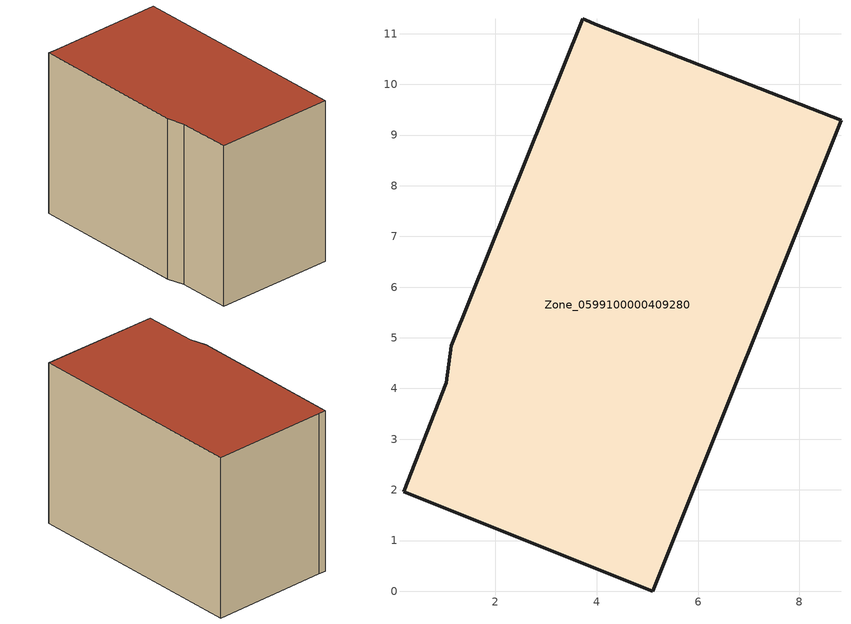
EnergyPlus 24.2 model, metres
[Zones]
Zone_0599100000409280
 floor ground (C_G): 1.03,4.11 1.13,4.85 3.72,11.29 4.02,11.17 8.82,9.29 5.1,0 0.19,1.97 z0.14
 wall outside (C_F): 8.82,9.29 4.02,11.17 3.72,11.29 1.13,4.85 1.03,4.11 0.19,1.97 5.1,0 8.82,9.29 z0.14:7.31
 roof outside (C_R): 1.03,4.11 0.19,1.97 5.1,0 8.82,9.29 4.02,11.17 3.72,11.29 1.13,4.85 z7.31
[BUILDING]
Pand.0599100000409280: North Axis=0; Terrain=City; Loads Convergence Tolerance Value=0.04; Temperature Convergence Tolerance Value=0.4; Solar Distribution=FullExterior; Maximum Number of Warmup Days=25; Minimum Number of Warmup Days=1
[Site:Location]
Rotterdam.The.Hague.AP_ZH_NLD Design_Conditions: Latitude=51.96; Longitude=4.45; Time Zone=1; Elevation=-4.5
[SITE:GROUNDTEMPERATURE:BUILDINGSURFACE]
18, 18, 18, 18, 18, 18, 18, 18, 18, 18, 18, 18
[MATERIAL] Thermal Absorptance=0.9; Solar Absorptance=0.7; Visible Absorptance=0.7
Name | Roughness | Thickness | Conductivity | Density | Specific Heat
G.TC.1992-2005 | MediumSmooth | 0.15 | 0.06 | 540 | 1210
F.TC.1992-2005 | Rough | 0.3 | 0.12 | 1920 | 840
R.TC.1992-2005 | MediumRough | 0.2 | 0.08 | 1500 | 1000
[CONSTRUCTION]
C_G: G.TC.1992-2005
C_F: F.TC.1992-2005
C_R: R.TC.1992-2005
[ZONE]
Zone_0599100000409280: Type=1; Multiplier=1; Ceiling Height=Autocalculate; Volume=Autocalculate; Floor Area=autocalculate; Part of Total Floor Area=Yes
[ZONEINFILTRATION:DESIGNFLOWRATE]
Infil_Zone_0599100000409280: Zone or ZoneList or Space or SpaceList=Zone_0599100000409280; Schedule=AlwaysOn; Design Flow Rate Calculation Method=Flow/Area; Flow Rate per Floor Area=0.0015; Constant Term Coefficient=1; Temperature Term Coefficient=0; Velocity Term Coefficient=0; Velocity Squared Term Coefficient=0
[HVACTEMPLATE:ZONE:IDEALLOADSAIRSYSTEM]
Zone_0599100000409280: Maximum Heating Supply Air Temperature=50; Minimum Cooling Supply Air Temperature=13; Maximum Heating Supply Air Humidity Ratio=0.0156; Minimum Cooling Supply Air Humidity Ratio=0.0077; Heating Limit=NoLimit; Cooling Limit=NoLimit; Dehumidification Control Type=ConstantSensibleHeatRatio; Cooling Sensible Heat Ratio=0.7; Dehumidification Setpoint=60; Humidification Control Type=None; Humidification Setpoint=30; Outdoor Air Method=None; Outdoor Air Flow Rate per Person=0.00944; Outdoor Air Flow Rate per Zone Floor Area=0; Outdoor Air Flow Rate per Zone=0; Demand Controlled Ventilation Type=None; Outdoor Air Economizer Type=NoEconomizer; Heat Recovery Type=None; Sensible Heat Recovery Effectiveness=0.7; Latent Heat Recovery Effectiveness=0.65
[ZONECONTROL:THERMOSTAT]
ThermostatControl_Zone_0599100000409280: Zone or ZoneList=Zone_0599100000409280; Control Type Schedule=DualSetpointControlType; Control 1=Thermostat_Zone_0599100000409280; Temperature Difference Between Cutout And Setpoint=0
[THERMOSTATSETPOINT:DUALSETPOINT]
Thermostat_Zone_0599100000409280: Heating Setpoint Temperature Schedule=HeatingSetpoint_Zone_0599100000409280; Cooling Setpoint Temperature Schedule=CoolingSetpoint_Zone_0599100000409280
[SCHEDULE:COMPACT]
HeatingSetpoint_Zone_0599100000409280: Through: 12/31, For: AllDays, Until: 24:00, 21
CoolingSetpoint_Zone_0599100000409280: Through: 12/31, For: AllDays, Until: 24:00, 24
DualSetpointControlType: Through: 12/31, For: AllDays, Until: 24:00, 4
AlwaysOn: Through: 12/31, For: AllDays, Until: 24:00, 1
